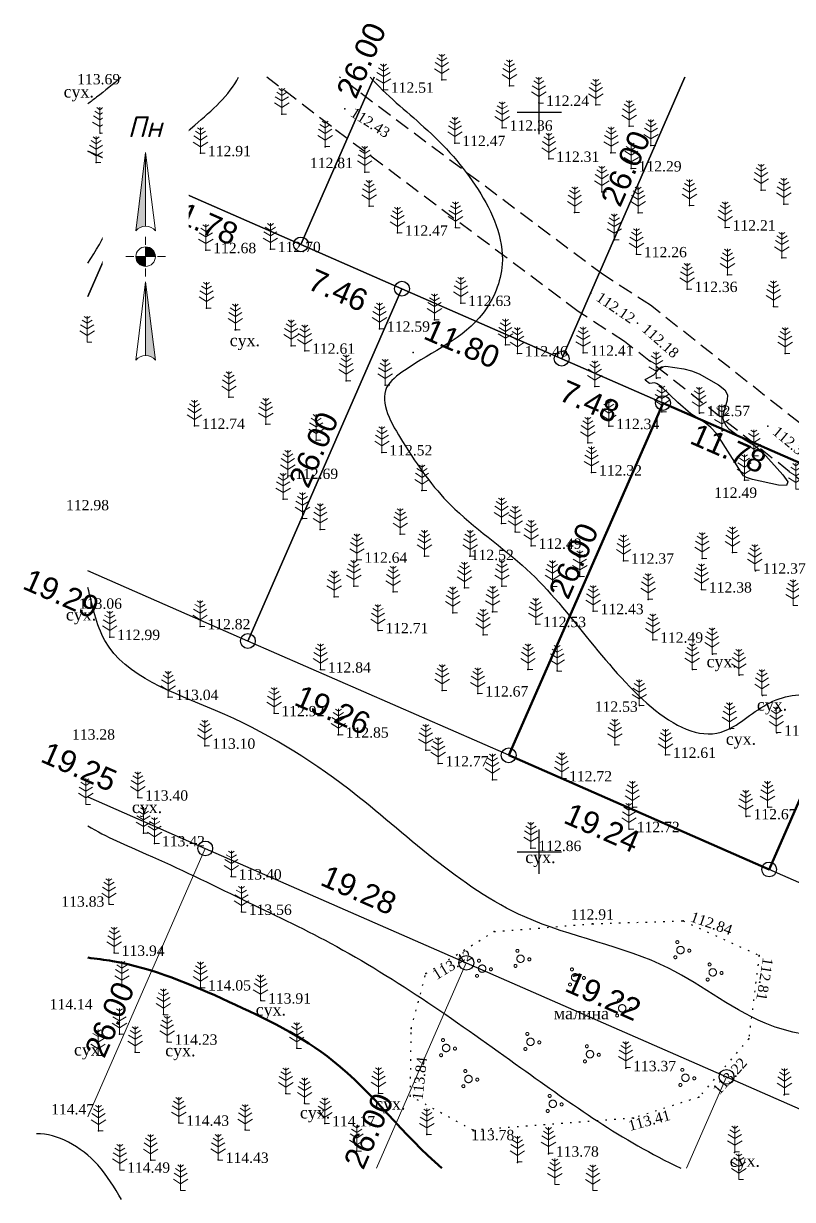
# Model space of a CAD drawing. Header units: millimetres. Extents: x 5405565.1 to 5405653.8, y 5525076.5 to 5525156.
# Drawn here: x 5405565.1 to 5405617.1, y 5525076.5 to 5525156 of the extents above; entities that cross this region are included whole.
import ezdxf
from ezdxf.enums import TextEntityAlignment as Align

# ---------------------------------------------------------------- set-up
doc = ezdxf.new("R2010")
doc.units = ezdxf.units.MM
doc.set_wipeout_variables(frame=1)
for name, pattern in [('DASHEDX2', [1.5, 1, -0.5]), ('HIDDEN', [0.5, 0, -0.5]), ('суцільна', [50, 50, 0])]:
    doc.linetypes.add(name, pattern=pattern)
for name, color, linetype, lineweight in [('#Лист (текст_ПН)', 250, 'Continuous', 0), ('#Штамп', 250, 'Continuous', 0), ('11900000', 1, 'Continuous', 30), ('Контур', 7, 'HIDDEN', 30), ('ТОЧКИ', 7, 'Continuous', 30), ('усл. знак', 7, 'суцільна', 20)]:
    doc.layers.add(name, color=color, linetype=linetype, lineweight=lineweight)
for name, color, linetype in [('горизонтали', 42, 'Continuous'), ('дороги', 7, 'Continuous'), ('Ділянки_Межі', 10, 'Continuous'), ('надписи', 7, 'Continuous'), ('отметки', 7, 'Continuous'), ('промеры', 185, 'Continuous'), ('Растительность', 7, 'Continuous')]:
    doc.layers.add(name, color=color, linetype=linetype)
doc.styles.get("Standard").update_dxf_attribs({"font": 'arial.ttf'})
doc.styles.add('times', font='times.ttf')
doc.styles.add('Мой_Топо', font='isocpeui.ttf')

# ---------------------------------------------------------------- blocks, each defined once
blk = doc.blocks.new('A$C51FE15A3')
at = {"layer": 'Растительность', "color": 94, "lineweight": 0}
for points in [[(-0.201, 1.726), (0, 1.584), (0.201, 1.726)], [(0, 1.75), (0, 0), (0.319, 0)], [(-0.447, 1.172), (0, 0.895), (0.447, 1.172)], [(-0.343, 1.489), (0, 1.267), (0.343, 1.489)], [(-0.493, 0.753), (0, 0.444), (0.493, 0.753)]]:
    blk.add_lwpolyline(points, dxfattribs=at)
blk = doc.blocks.new('A$C72385B22')
at = {"layer": 'усл. знак'}
for centre, radius in [((0, 0), 0.625), ((-0.02, 1.49), 0.25), ((-1.29, -0.64), 0.25), ((1.28, -0.76), 0.25)]:
    blk.add_circle(centre, radius, dxfattribs=at)
blk = doc.blocks.new('*U3')
at = {"color": 0}
for points in [[(-0.113, 0), (-0.109, -0.029), (-0.097, -0.056)], [(-0.113, 0), (-0.097, -0.056), (0, 0)], [(-0.097, -0.056), (0, -0.113), (0, 0)], [(-0.097, -0.056), (-0.08, -0.08), (-0.056, -0.097)], [(-0.097, -0.056), (-0.056, -0.097), (0, -0.113)], [(-0.056, -0.097), (-0.029, -0.109), (0, -0.113)]]:
    blk.add_solid(points, dxfattribs=at)
blk = doc.blocks.new('*U4')
at = {"color": 0}
for points in [[(0, 0), (0.097, 0.056), (0, 0.113)], [(0.097, 0.056), (0.029, 0.109), (0, 0.113)], [(0, 0), (0.113, 0), (0.097, 0.056)], [(0.097, 0.056), (0.056, 0.097), (0.029, 0.109)], [(0.097, 0.056), (0.08, 0.08), (0.056, 0.097)], [(0.113, 0), (0.109, 0.029), (0.097, 0.056)]]:
    blk.add_solid(points, dxfattribs=at)
blk = doc.blocks.new('*U5')
at = {"color": 0}
for points in [[(0, -1.136), (0.021, -1.138), (0, -0.288)], [(0.021, -1.138), (0.042, -1.142), (0, -0.288)], [(0.042, -1.142), (0.062, -1.15), (0, -0.288)], [(0.062, -1.15), (0.081, -1.16), (0, -0.288)], [(0.081, -1.16), (0.098, -1.173), (0, -0.288)], [(0.098, -1.173), (0.113, -1.188), (0, -0.288)]]:
    blk.add_solid(points, dxfattribs=at)
blk = doc.blocks.new('*U6')
at = {"color": 0}
for points in [[(-0.113, 0.297), (-0.098, 0.312), (0, 1.197)], [(-0.098, 0.312), (-0.081, 0.325), (0, 1.197)], [(-0.081, 0.325), (-0.062, 0.335), (0, 1.197)], [(-0.062, 0.335), (-0.042, 0.343), (0, 1.197)], [(-0.042, 0.343), (-0.021, 0.347), (0, 1.197)], [(-0.021, 0.347), (0, 0.349), (0, 1.197)]]:
    blk.add_solid(points, dxfattribs=at)
blk = doc.blocks.new('#Північ')
at = {"color": 7}
blk.add_wipeout([(-2.901, 10.635), (2.901, 10.635), (2.901, -7.981), (-2.901, -7.981)], dxfattribs=at).dxf.layer = '#Лист (текст_ПН)'
at = {"layer": '#Лист (текст_ПН)'}
for p, q in [((-0.663, 1.748), (0, 7.043)), ((0, 7.043), (0, 2.052)), ((0, 7.043), (0.663, 1.748)), ((0, 1.337), (0, 0.807)), ((-1.337, 0), (-0.807, 0)), ((-0.662, 0), (0.662, 0)), ((0, 0.662), (0, -0.662)), ((1.337, 0), (0.807, 0)), ((0, -1.337), (0, -0.807)), ((-0.663, -6.99), (0, -1.695)), ((0, -1.695), (0.663, -6.99)), ((0, -1.695), (0, -6.686))]:
    blk.add_line(p, q, dxfattribs=at)
at = {"layer": '#Лист (текст_ПН)', "flags": 128}
for points in [[(0, 7.043), (-0.663, 1.748, -0.218585), (0, 2.052)], [(0, 0), (-0.662, 0, 0.414214), (0, -0.662)]]:
    blk.add_lwpolyline(points, format="xyb", close=True, dxfattribs=at)
at = {"layer": '#Лист (текст_ПН)'}
blk.add_circle((0, 0), 0.662, dxfattribs=at)
for centre in [(0, 1.178), (0, -7.56)]:
    blk.add_arc(centre, 0.874, 40.67981, 139.32019, dxfattribs=at)
at = {"layer": '#Лист (текст_ПН)', "xscale": 5.883850111352785, "yscale": 5.883850111352785, "zscale": 5.883850111352785}
for name in ['*U6', '*U3', '*U4', '*U5']:
    blk.add_blockref(name, (0, 0), dxfattribs=at)
at = {"layer": '#Лист (текст_ПН)', "style": 'Мой_Топо'}
blk.add_text('Пн', height=1.4, dxfattribs=at).set_placement((-1.217, 8.077))

msp = doc.modelspace()

# ---------------------------------------------------------------- linework, layer by layer
at = {"layer": '11900000', "color": 7}
for points in [[(5405600, 5525148.5, 0), (5405600, 5525151.5, 0)], [(5405600, 5525148.5, 0), (5405600, 5525151.5, 0)], [(5405598.5, 5525150, 0), (5405601.5, 5525150, 0)], [(5405598.5, 5525150, 0), (5405601.5, 5525150, 0)], [(5405600, 5525098.5, 0), (5405600, 5525101.5, 0)], [(5405600, 5525098.5, 0), (5405600, 5525101.5, 0)], [(5405598.5, 5525100, 0), (5405601.5, 5525100, 0)], [(5405598.5, 5525100, 0), (5405601.5, 5525100, 0)]]:
    msp.add_polyline3d(points, dxfattribs=at)
at = {"layer": 'горизонтали', "color": 32}
msp.add_polyline3d([(5405607.467, 5525131.652, 112.5), (5405607.167, 5525131.872, 112.5), (5405607.207, 5525131.942, 112.5), (5405607.747, 5525132.242, 112.5), (5405607.977, 5525132.482, 112.5), (5405608.107, 5525132.682, 112.5), (5405608.267, 5525132.782, 112.5), (5405608.567, 5525132.812, 112.5), (5405609.787, 5525132.632, 112.5), (5405610.307, 5525132.512, 112.5), (5405610.827, 5525132.302, 112.5), (5405612.137, 5525131.552, 112.5), (5405612.547, 5525131.232, 112.5), (5405612.747, 5525130.882, 112.5), (5405612.717, 5525130.512, 112.5), (5405612.437, 5525129.582, 112.5), (5405612.427, 5525129.292, 112.5), (5405612.497, 5525129.072, 112.5), (5405612.657, 5525128.782, 112.5), (5405612.827, 5525128.582, 112.5), (5405613.487, 5525128.122, 112.5), (5405614.617, 5525127.432, 112.5), (5405615.117, 5525126.992, 112.5), (5405616.487, 5525125.482, 112.5), (5405616.817, 5525124.992, 112.5), (5405616.727, 5525124.752, 112.5), (5405616.187, 5525124.772, 112.5), (5405614.427, 5525125.152, 112.5), (5405614.017, 5525125.292, 112.5), (5405613.827, 5525125.402, 112.5), (5405612.007, 5525128.242, 112.5), (5405611.617, 5525128.682, 112.5), (5405611.227, 5525128.982, 112.5), (5405610.247, 5525129.592, 112.5), (5405609.367, 5525130.362, 112.5), (5405608.267, 5525131.422, 112.5), (5405607.987, 5525131.632, 112.5), (5405607.827, 5525131.692, 112.5), (5405607.467, 5525131.652, 112.5)], close=True, dxfattribs=at)
for points, knots in [([(5405571.696, 5525152.369, 113.5), (5405571.176, 5525151.861, 113.5), (5405570.438, 5525151.31, 113.5), (5405569.658, 5525150.699, 113.5), (5405569.459, 5525150.547, 113.5)], [113.355788, 113.355788, 113.355788, 113.355788, 115.519591, 116.244889, 116.244889, 116.244889, 116.244889]), ([(5405569.459, 5525139.784), (5405570.596, 5525141.453), (5405572.004, 5525145.144), (5405576.172, 5525148.64), (5405579.029, 5525151.126), (5405579.659, 5525152.369)], [285.027462, 285.027462, 285.027462, 285.027462, 290.803381, 296.97347, 301.281079, 301.281079, 301.281079, 301.281079]), ([(5405588.562, 5525152.369), (5405589.619, 5525151.154), (5405592.615, 5525148.81), (5405595.996, 5525145.101), (5405598.147, 5525140.306), (5405595.998, 5525135.121), (5405592.302, 5525133.657), (5405588.798, 5525130.974), (5405591.168, 5525126.951), (5405593.956, 5525122.982), (5405599.465, 5525119.279), (5405603.945, 5525113.455), (5405610.712, 5525105.665), (5405615.424, 5525110.46), (5405618.971, 5525110.905), (5405623.825, 5525107.203), (5405627.066, 5525117.716), (5405633.56, 5525123.393), (5405642.682, 5525126.351), (5405648.937, 5525125.39), (5405651.907, 5525125.57), (5405652.203, 5525125.592)], [109.250606, 109.250606, 109.250606, 109.250606, 113.967103, 119.548086, 124.864016, 128.424184, 134.979892, 136.668136, 140.471916, 145.840127, 152.573567, 159.115125, 170.0303, 173.592386, 177.120836, 179.98427, 189.282528, 198.155168, 208.112251, 216.133304, 217.021553, 217.021553, 217.021553, 217.021553]), ([(5405652.203, 5525117.702), (5405650.453, 5525117.7), (5405646.405, 5525117.933), (5405642.724, 5525114.853), (5405638.474, 5525114.108), (5405638.058, 5525111.373), (5405635.674, 5525109.491), (5405637.956, 5525105.892), (5405640.41, 5525102.911), (5405642.475, 5525098.603), (5405642.551, 5525095.719), (5405642.18, 5525093.334), (5405640.621, 5525093.399), (5405638.778, 5525093.138), (5405635.799, 5525094.795), (5405632.949, 5525091.153), (5405627.992, 5525092.164), (5405624.432, 5525088.349), (5405619.809, 5525087.234), (5405614.267, 5525088.284), (5405608.405, 5525093.232), (5405597.107, 5525094.992), (5405588.409, 5525103.854), (5405579.035, 5525109.606), (5405571.371, 5525111.966), (5405569.865, 5525116.028), (5405569.63, 5525117.243), (5405569.459, 5525117.858)], [140.095585, 140.095585, 140.095585, 140.095585, 145.221956, 152.023012, 153.792786, 157.238403, 159.036588, 161.883134, 167.480404, 172.02745, 175.191691, 176.860986, 177.776803, 179.359266, 182.66385, 186.23147, 190.763459, 196.023934, 200.592391, 204.501187, 212.520791, 222.836087, 237.536386, 248.01366, 256.866189, 258.720564, 260.645202, 260.645202, 260.645202, 260.645202]), ([(5405569.459, 5525101.749), (5405570.707, 5525100.978), (5405574.307, 5525099.534), (5405579.745, 5525096.832), (5405588.565, 5525092.689), (5405598.209, 5525085.808), (5405605.572, 5525080.491), (5405609.569, 5525078.616)], [27.420036, 27.420036, 27.420036, 27.420036, 31.811981, 38.996737, 45.651099, 61.050154, 73.956135, 73.956135, 73.956135, 73.956135]), ([(5405571.731, 5525076.49), (5405571.267, 5525077.282), (5405569.908, 5525079.585), (5405567.388, 5525080.956), (5405565.995, 5525080.937)], [364.394673, 364.394673, 364.394673, 364.394673, 366.968501, 371.521638, 371.521638, 371.521638, 371.521638])]:
    msp.add_open_spline(points, degree=3, knots=knots, dxfattribs=at)
at = {"layer": 'горизонтали', "color": 32, "lineweight": 50}
msp.add_open_spline([(5405593.412, 5525078.616), (5405590.817, 5525080.812), (5405587.077, 5525086.04), (5405578.934, 5525089.947), (5405573.392, 5525092.344), (5405570.021, 5525092.768), (5405569.459, 5525092.839)], degree=3, knots=[341.330779, 341.330779, 341.330779, 341.330779, 351.634905, 359.732332, 368.054814, 369.723279, 369.723279, 369.723279, 369.723279], dxfattribs=at)
at = {"layer": 'дороги', "color": 7, "linetype": 'DASHEDX2'}
for points in [[(5405652.203, 5525098.263), (5405643.586, 5525105.179), (5405622.827, 5525121.037), (5405605.772, 5525134.499), (5405602.629, 5525136.522), (5405585.937, 5525149.012), (5405581.558, 5525152.369)], [(5405652.203, 5525102.109), (5405645.436, 5525107.541), (5405624.667, 5525123.407), (5405607.518, 5525136.943), (5405604.341, 5525138.988), (5405587.749, 5525151.404), (5405586.49, 5525152.369)]]:
    msp.add_lwpolyline(points, dxfattribs=at)
at = {"layer": 'Ділянки_Межі'}
for points in [[(5405588.832, 5525152.369), (5405583.877, 5525141.051), (5405573.079, 5525145.778), (5405569.459, 5525147.363)], [(5405609.859, 5525152.369), (5405601.521, 5525133.326), (5405590.715, 5525138.057), (5405583.877, 5525141.051)], [(5405583.877, 5525141.051), (5405588.832, 5525152.369)], [(5405622.854, 5525152.369), (5405629.608, 5525149.412), (5405619.165, 5525125.601), (5405608.375, 5525130.325), (5405601.521, 5525133.326)], [(5405601.521, 5525133.326), (5405609.859, 5525152.369)]]:
    msp.add_lwpolyline(points, dxfattribs=at)
at = {"layer": 'Ділянки_Межі', "lineweight": 25}
for points in [[(5405569.459, 5525147.363), (5405573.079, 5525145.778), (5405569.459, 5525137.541)], [(5405569.459, 5525137.541), (5405573.079, 5525145.778), (5405583.877, 5525141.051), (5405590.715, 5525138.057), (5405580.288, 5525114.24), (5405569.459, 5525118.981)], [(5405652.203, 5525082.754), (5405650.821, 5525083.359), (5405633.199, 5525091.075), (5405615.555, 5525098.8), (5405597.932, 5525106.515), (5405580.288, 5525114.24), (5405569.459, 5525118.981)], [(5405569.459, 5525103.698), (5405577.405, 5525100.219), (5405595.064, 5525092.487), (5405612.672, 5525084.779), (5405626.748, 5525078.616)]]:
    msp.add_lwpolyline(points, dxfattribs=at)
at = {"layer": 'Ділянки_Межі'}
msp.add_lwpolyline([(5405580.288, 5525114.24), (5405590.715, 5525138.057), (5405601.521, 5525133.326), (5405608.375, 5525130.325), (5405597.932, 5525106.515)], close=True, dxfattribs=at)
at = {"layer": 'Ділянки_Межі', "lineweight": 50}
msp.add_lwpolyline([(5405597.932, 5525106.515), (5405608.375, 5525130.325), (5405619.165, 5525125.601), (5405625.982, 5525122.617), (5405615.555, 5525098.8)], close=True, dxfattribs=at)
at = {"layer": 'Ділянки_Межі', "lineweight": 0}
msp.add_lwpolyline([(5405615.555, 5525098.8), (5405625.982, 5525122.617), (5405636.788, 5525117.886), (5405643.642, 5525114.885), (5405633.199, 5525091.075)], close=True, dxfattribs=at)
for points in [[(5405569.459, 5525103.698), (5405577.405, 5525100.219), (5405569.459, 5525082.071)], [(5405569.459, 5525082.071), (5405577.405, 5525100.219), (5405595.064, 5525092.487), (5405588.98, 5525078.616)], [(5405588.98, 5525078.616), (5405595.064, 5525092.487), (5405612.672, 5525084.779), (5405609.974, 5525078.616)], [(5405609.974, 5525078.616), (5405612.672, 5525084.779), (5405626.748, 5525078.616)]]:
    msp.add_lwpolyline(points, dxfattribs=at)
at = {"layer": 'Контур', "color": 7, "linetype": 'HIDDEN', "elevation": 113.78}
msp.add_lwpolyline([(5405595.526, 5525081.169), (5405591.278, 5525083.471), (5405591.339, 5525088.05), (5405592.33, 5525091.761), (5405596.946, 5525094.594), (5405603.597, 5525095.127), (5405609.731, 5525095.321), (5405614.878, 5525092.983), (5405614.173, 5525087.355), (5405610.795, 5525083.4), (5405606.375, 5525081.994), (5405595.526, 5525081.169)], dxfattribs=at)
at = {"layer": 'отметки', "color": 7}
for p in [(5405589.462, 5525151.502, 112.506), (5405593.401, 5525152.174, 112.332), (5405597.977, 5525151.779, 112.274), (5405582.593, 5525149.857, 112.932), (5405586.843, 5525150.208, 112.433), (5405599.966, 5525150.616, 112.241), (5405603.82, 5525150.478, 112.238), (5405570.289, 5525148.572, 113.325), (5405597.497, 5525148.94, 112.362), (5405606.078, 5525149.043, 112.198), (5405585.513, 5525147.659, 112.809), (5405594.299, 5525147.902, 112.467), (5405607.554, 5525147.743, 112.176), (5405577.084, 5525147.212, 112.912), (5405600.655, 5525146.831, 112.308), (5405604.852, 5525147.246, 112.208), (5405570.02, 5525146.589, 113.108), (5405572.651, 5525146.44, 113.018), (5405588.191, 5525145.941, 112.662), (5405606.223, 5525146.183, 112.288), (5405571.094, 5525145.828, 113.097), (5405604.238, 5525144.599, 112.246), (5405615.006, 5525144.729, 112.25), (5405588.492, 5525143.646, 112.532), (5405610.164, 5525143.688, 112.174), (5405616.543, 5525143.778, 112.317), (5405572.545, 5525142.712, 112.972), (5405602.395, 5525143.207, 112.312), (5405606.69, 5525143.19, 112.194), (5405594.341, 5525142.185, 112.61), (5405612.58, 5525142.191, 112.214), (5405590.406, 5525141.836, 112.47), (5405605.071, 5525141.359, 112.302), (5405577.444, 5525140.657, 112.676), (5405581.812, 5525140.733, 112.703), (5405606.58, 5525140.382, 112.258), (5405616.412, 5525140.14, 112.224), (5405612.733, 5525138.999, 112.272), (5405610.007, 5525138.032, 112.361), (5405603.485, 5525137.755, 112.12), (5405577.495, 5525136.75, 112.754), (5405594.689, 5525137.088, 112.634), (5405615.85, 5525136.845, 112.254), (5405592.917, 5525135.959, 112.543), (5405606.645, 5525135.721, 112.176), (5405579.439, 5525135.282, 112.73), (5405579.468, 5525135.273, 112.732), (5405589.2, 5525135.352, 112.59), (5405583.222, 5525134.2, 112.578), (5405597.709, 5525134.265, 112.387), (5405584.136, 5525133.856, 112.608), (5405591.472, 5525133.744, 112.506), (5405598.521, 5525133.681, 112.461), (5405602.972, 5525133.72, 112.414), (5405616.643, 5525133.682, 112.371), (5405571.447, 5525132.862, 112.819), (5405586.94, 5525131.841, 112.582), (5405607.933, 5525132.015, 112.524), (5405589.584, 5525131.543, 112.499), (5405603.757, 5525131.446, 112.408), (5405579.008, 5525130.718, 112.697), (5405608.287, 5525129.743, 112.336), (5405610.851, 5525129.643, 112.572), (5405576.679, 5525128.78, 112.74), (5405581.513, 5525128.9, 112.682), (5405604.712, 5525128.766, 112.339), (5405612.376, 5525128.451, 112.526), (5405615.468, 5525128.758, 112.347), (5405584.91, 5525127.817, 112.642), (5405603.287, 5525127.628, 112.27), (5405589.36, 5525126.987, 112.516), (5405614.529, 5525126.752, 112.568), (5405582.988, 5525125.396, 112.691), (5405603.543, 5525125.629, 112.318), (5405613.885, 5525125.109, 112.494), (5405582.67, 5525123.831, 112.702), (5405592.068, 5525124.412, 112.526), (5405583.978, 5525122.531, 112.735), (5405597.44, 5525122.18, 112.461), (5405585.187, 5525121.778, 112.69), (5405590.595, 5525121.462, 112.574), (5405598.382, 5525121.612, 112.556), (5405599.455, 5525120.672, 112.488), (5405587.669, 5525119.73, 112.645), (5405592.227, 5525119.976, 112.655), (5405595.315, 5525119.981, 112.516), (5405605.71, 5525119.668, 112.372), (5405611.029, 5525119.828, 112.395), (5405613.071, 5525120.219, 112.333), (5405614.623, 5525118.995, 112.37), (5405602.75, 5525118.601, 112.433), (5405587.45, 5525117.953, 112.662), (5405590.117, 5525117.563, 112.7), (5405594.951, 5525117.83, 112.564), (5405597.478, 5525117.95, 112.575), (5405600.894, 5525117.933, 112.464), (5405610.977, 5525117.716, 112.382), (5405586.134, 5525117.231, 112.759), (5405607.366, 5525117.059, 112.46), (5405594.156, 5525116.148, 112.644), (5405596.847, 5525116.213, 112.567), (5405603.653, 5525116.254, 112.433), (5405577.05, 5525115.232, 112.818), (5405589.092, 5525114.962, 112.708), (5405599.76, 5525115.38, 112.534), (5405570.941, 5525114.508, 112.986), (5405596.199, 5525114.652, 112.61), (5405607.679, 5525114.327, 112.492), (5405611.716, 5525113.359, 112.442), (5405585.198, 5525112.305, 112.839), (5405599.238, 5525112.314, 112.595), (5405601.224, 5525112.215, 112.592), (5405610.367, 5525112.305, 112.483), (5405613.531, 5525111.935, 112.507), (5405593.437, 5525110.901, 112.741), (5405574.888, 5525110.451, 113.038), (5405595.852, 5525110.69, 112.674), (5405615.098, 5525110.552, 112.5), (5405582.056, 5525109.354, 112.918), (5405606.772, 5525109.881, 112.531), (5405586.405, 5525107.909, 112.853), (5405612.91, 5525108.31, 112.5), (5405616.066, 5525108.038, 112.636), (5405577.382, 5525107.154, 113.1), (5405605.112, 5525107.223, 112.678), (5405592.327, 5525106.859, 112.758), (5405608.549, 5525106.54, 112.609), (5405593.161, 5525105.966, 112.774), (5405596.834, 5525104.863, 112.816), (5405601.519, 5525104.952, 112.722), (5405572.838, 5525103.653, 113.396), (5405606.32, 5525103.012, 112.754), (5405615.476, 5525103, 112.678), (5405614, 5525102.387, 112.674), (5405606.095, 5525101.519, 112.717), (5405573.227, 5525101.258, 113.455), (5405573.975, 5525100.56, 113.424), (5405599.441, 5525100.24, 112.857), (5405579.165, 5525098.316, 113.398), (5405570.893, 5525096.45, 113.829), (5405579.851, 5525095.929, 113.557), (5405603.597, 5525095.127, 112.91), (5405609.731, 5525095.321, 112.84), (5405596.946, 5525094.594, 113.093), (5405571.249, 5525093.158, 113.938), (5405614.878, 5525092.983, 112.807), (5405592.33, 5525091.761, 113.417), (5405571.77, 5525090.877, 114.179), (5405577.088, 5525090.815, 114.052), (5405581.154, 5525089.931, 113.909), (5405574.575, 5525088.996, 114.087), (5405591.339, 5525088.05, 113.619), (5405571.599, 5525087.674, 114.318), (5405574.824, 5525087.147, 114.232), (5405614.173, 5525087.355, 113.055), (5405572.674, 5525086.448, 114.279), (5405583.594, 5525086.712, 114.042), (5405570.157, 5525086.249, 114.349), (5405605.853, 5525085.36, 113.374), (5405582.851, 5525083.656, 114.228), (5405589.115, 5525083.666, 113.996), (5405591.278, 5525083.471, 113.836), (5405610.795, 5525083.4, 113.215), (5405616.563, 5525083.558, 113.264), (5405584.123, 5525083.008, 114.405), (5405575.612, 5525081.671, 114.432), (5405585.488, 5525081.631, 114.171), (5405606.375, 5525081.994, 113.412), (5405570.177, 5525081.134, 114.441), (5405580.112, 5525081.189, 114.499), (5405592.393, 5525080.896, 113.958), (5405592.393, 5525080.886, 113.964), (5405595.526, 5525081.169, 113.78), (5405573.715, 5525079.157, 114.44), (5405578.285, 5525079.163, 114.434), (5405587.645, 5525079.757, 114.195), (5405600.623, 5525079.584, 113.784), (5405613.209, 5525079.666, 113.374), (5405598.52, 5525078.997, 113.869)]:
    msp.add_point(p, dxfattribs=at)
at = {"layer": 'ТОЧКИ'}
for centre in [(5405573.079, 5525145.778, 107.24), (5405583.877, 5525141.051, 107.24), (5405590.715, 5525138.057, 107.24), (5405601.521, 5525133.326, 107.24), (5405608.375, 5525130.325, 107.24), (5405580.288, 5525114.24), (5405597.932, 5525106.515), (5405577.405, 5525100.219), (5405615.555, 5525098.8), (5405595.064, 5525092.487), (5405612.672, 5525084.779)]:
    msp.add_circle(centre, 0.5, dxfattribs=at)

# ---------------------------------------------------------------- block references
at = {"layer": 'Растительность', "color": 7}
for p in [(5405593.41, 5525152.17, 112.33), (5405589.47, 5525151.5, 112.51), (5405597.98, 5525151.78, 112.27), (5405599.97, 5525150.61, 112.24), (5405582.59, 5525149.86, 112.93), (5405603.83, 5525150.48, 112.24), (5405597.5, 5525148.94, 112.36), (5405606.08, 5525149.04, 112.2), (5405570.28, 5525148.57, 113.32), (5405585.51, 5525147.66, 112.81), (5405594.3, 5525147.9, 112.47), (5405607.56, 5525147.74, 112.18), (5405570.02, 5525146.59, 113.11), (5405577.08, 5525147.21, 112.91), (5405600.66, 5525146.83, 112.31), (5405604.86, 5525147.24, 112.21), (5405571.09, 5525145.83, 113.1), (5405572.65, 5525146.44, 113.02), (5405588.19, 5525145.94, 112.66), (5405606.23, 5525146.18, 112.29), (5405604.24, 5525144.6, 112.25), (5405615.01, 5525144.73, 112.25), (5405588.49, 5525143.64, 112.53), (5405610.17, 5525143.69, 112.17), (5405616.55, 5525143.78, 112.32), (5405572.54, 5525142.71, 112.97), (5405602.4, 5525143.2, 112.31), (5405606.7, 5525143.19, 112.19), (5405590.41, 5525141.83, 112.47), (5405594.34, 5525142.18, 112.61), (5405612.58, 5525142.19, 112.21), (5405605.08, 5525141.36, 112.3), (5405577.44, 5525140.66, 112.68), (5405581.81, 5525140.73, 112.7), (5405606.58, 5525140.38, 112.26), (5405616.42, 5525140.14, 112.22), (5405612.74, 5525139, 112.27), (5405610.01, 5525138.03, 112.36), (5405594.69, 5525137.09, 112.63), (5405577.49, 5525136.75, 112.75), (5405615.85, 5525136.84, 112.25), (5405592.92, 5525135.96, 112.54), (5405579.44, 5525135.28, 112.73), (5405589.2, 5525135.35, 112.59), (5405569.42, 5525134.45, 112.91), (5405583.22, 5525134.2, 112.58), (5405584.14, 5525133.86, 112.61), (5405597.71, 5525134.26, 112.39), (5405598.52, 5525133.68, 112.46), (5405602.97, 5525133.72, 112.41), (5405616.64, 5525133.68, 112.37), (5405571.45, 5525132.86, 112.82), (5405586.94, 5525131.84, 112.58), (5405589.58, 5525131.54, 112.5), (5405603.76, 5525131.44, 112.41), (5405607.91, 5525132.03, 112.52), (5405579.01, 5525130.72, 112.7), (5405608.29, 5525129.74, 112.34), (5405610.83, 5525129.66, 112.57), (5405576.68, 5525128.78, 112.74), (5405581.51, 5525128.9, 112.68), (5405604.71, 5525128.76, 112.34), (5405612.35, 5525128.47, 112.53), (5405584.91, 5525127.82, 112.64), (5405603.29, 5525127.63, 112.27), (5405589.36, 5525126.99, 112.52), (5405614.51, 5525126.77, 112.57), (5405582.99, 5525125.4, 112.69), (5405603.54, 5525125.63, 112.32), (5405613.89, 5525125.11, 112.49), (5405592.07, 5525124.41, 112.53), (5405617.36, 5525124.51, 112.5), (5405582.67, 5525123.83, 112.7), (5405583.98, 5525122.53, 112.73), (5405597.44, 5525122.18, 112.46), (5405585.19, 5525121.78, 112.69), (5405590.6, 5525121.46, 112.57), (5405598.38, 5525121.61, 112.56), (5405599.46, 5525120.67, 112.49), (5405587.67, 5525119.73, 112.64), (5405592.23, 5525119.98, 112.66), (5405595.32, 5525119.98, 112.52), (5405605.71, 5525119.67, 112.37), (5405611.03, 5525119.83, 112.39), (5405613.07, 5525120.22, 112.33), (5405614.59, 5525119.02, 112.37), (5405587.45, 5525117.95, 112.66), (5405597.48, 5525117.95, 112.57), (5405600.89, 5525117.93, 112.46), (5405602.75, 5525118.6, 112.43), (5405586.13, 5525117.23, 112.76), (5405590.12, 5525117.56, 112.7), (5405594.95, 5525117.83, 112.56), (5405610.98, 5525117.71, 112.38), (5405607.37, 5525117.06, 112.46), (5405617.17, 5525116.64, 112.38), (5405594.16, 5525116.15, 112.64), (5405596.85, 5525116.21, 112.57), (5405603.65, 5525116.25, 112.43), (5405577.05, 5525115.23, 112.82), (5405589.09, 5525114.96, 112.71), (5405599.76, 5525115.38, 112.53), (5405570.94, 5525114.51, 112.99), (5405596.2, 5525114.65, 112.61), (5405607.68, 5525114.33, 112.49), (5405611.69, 5525113.38, 112.44), (5405585.2, 5525112.3, 112.84), (5405599.24, 5525112.31, 112.6), (5405601.22, 5525112.21, 112.59), (5405610.34, 5525112.32, 112.48), (5405613.5, 5525111.95, 112.51), (5405593.44, 5525110.9, 112.74), (5405574.89, 5525110.45, 113.04), (5405595.85, 5525110.69, 112.67), (5405615.07, 5525110.57, 112.5), (5405582.06, 5525109.35, 112.92), (5405606.77, 5525109.88, 112.53), (5405586.41, 5525107.91, 112.85), (5405612.88, 5525108.33, 112.5), (5405616.04, 5525108.05, 112.64), (5405577.38, 5525107.15, 113.1), (5405592.33, 5525106.86, 112.76), (5405605.11, 5525107.22, 112.68), (5405608.55, 5525106.54, 112.61), (5405593.16, 5525105.97, 112.77), (5405596.83, 5525104.86, 112.82), (5405601.52, 5525104.95, 112.72), (5405572.84, 5525103.65, 113.4), (5405569.33, 5525103.2, 113.43), (5405606.3, 5525103.02, 112.75), (5405615.45, 5525103.01, 112.68), (5405613.97, 5525102.4, 112.67), (5405573.23, 5525101.25, 113.46), (5405606.07, 5525101.53, 112.72), (5405573.98, 5525100.56, 113.42), (5405599.44, 5525100.24, 112.86), (5405579.17, 5525098.31, 113.4), (5405570.89, 5525096.44, 113.83), (5405579.85, 5525095.92, 113.56), (5405571.25, 5525093.15, 113.94), (5405571.77, 5525090.86, 114.18), (5405577.09, 5525090.8, 114.05), (5405581.15, 5525089.92, 113.91), (5405574.57, 5525088.98, 114.09), (5405571.6, 5525087.66, 114.32), (5405574.82, 5525087.13, 114.23), (5405570.15, 5525086.23, 114.35), (5405572.67, 5525086.43, 114.28), (5405583.59, 5525086.7, 114.04), (5405605.86, 5525085.41, 113.37), (5405582.85, 5525083.64, 114.23), (5405584.13, 5525082.96, 114.41), (5405589.12, 5525083.66, 114), (5405616.59, 5525083.6, 113.26), (5405575.61, 5525081.65, 114.43), (5405585.49, 5525081.62, 114.17), (5405570.18, 5525081.12, 114.44), (5405580.11, 5525081.17, 114.5), (5405592.39, 5525080.88, 113.96), (5405587.65, 5525079.75, 114.2), (5405573.71, 5525079.14, 114.44), (5405578.28, 5525079.15, 114.43), (5405598.52, 5525079.03, 113.87), (5405600.63, 5525079.62, 113.78), (5405613.23, 5525079.71, 113.37), (5405571.62, 5525078.48, 114.49), (5405601.05, 5525077.5, 113.87), (5405613.51, 5525077.83, 113.46), (5405575.74, 5525077.1, 114.5), (5405603.62, 5525077.09, 113.77)]:
    msp.add_blockref('A$C51FE15A3', p, dxfattribs=at)
at = {"layer": 'усл. знак', "color": 7, "linetype": 'суцільна', "lineweight": 13, "xscale": 0.3999999998750298, "yscale": 0.3999999998750298, "zscale": 0.3999999998750298, "rotation": 265.3647753868261}
for p in [(5405609.557, 5525093.351), (5405596.136, 5525092.094), (5405598.737, 5525092.764), (5405602.427, 5525091.507), (5405611.738, 5525091.842), (5405605.615, 5525089.412), (5405593.704, 5525086.729), (5405599.408, 5525087.148), (5405603.434, 5525086.31), (5405595.214, 5525084.634), (5405609.893, 5525084.718), (5405600.918, 5525082.957)]:
    msp.add_blockref('A$C72385B22', p, dxfattribs=at)

# ---------------------------------------------------------------- texts
at = {"layer": 'надписи', "color": 7, "style": 'times'}
for s, p in [('сух.', (5405567.824, 5525151.78, 111.861)), ('сух.', (5405579.062, 5525134.969, 111.861)), ('сух.', (5405567.976, 5525116.429, 111.861)), ('сух.', (5405611.318, 5525113.261, 111.861)), ('сух.', (5405614.724, 5525110.337, 111.861)), ('сух.', (5405612.623, 5525108.024, 111.861)), ('сух.', (5405572.442, 5525103.412, 111.861)), ('сух.', (5405599.055, 5525100.03, 111.861)), ('сух.', (5405580.82, 5525089.721, 111.861)), ('малина', (5405600.983, 5525089.471, 170.061)), ('сух.', (5405568.524, 5525087.018, 111.861)), ('сух.', (5405574.697, 5525086.968, 111.861)), ('сух.', (5405588.897, 5525083.366, 111.861)), ('сух.', (5405583.81, 5525082.767, 111.861)), ('сух.', (5405612.886, 5525079.497, 111.861))]:
    msp.add_text(s, height=0.8, dxfattribs=at).set_placement(p, align=Align.TOP_LEFT)
at = {"layer": 'отметки', "color": 7, "style": 'times'}
for s, p in [('113.69', (5405568.741, 5525152.573, 113.689)), ('112.51', (5405589.962, 5525152.002, 112.506)), ('112.24', (5405600.466, 5525151.116, 112.241)), ('113.32', (5405570.789, 5525149.072, 113.325)), ('112.36', (5405597.997, 5525149.44, 112.362)), ('112.47', (5405594.799, 5525148.402, 112.467)), ('112.91', (5405577.584, 5525147.712, 112.912)), ('112.81', (5405584.488, 5525146.907, 112.809)), ('112.31', (5405601.155, 5525147.331, 112.308)), ('112.29', (5405606.723, 5525146.683, 112.288)), ('112.97', (5405573.045, 5525143.212, 112.972)), ('112.21', (5405613.08, 5525142.691, 112.214)), ('112.47', (5405590.906, 5525142.336, 112.47)), ('112.68', (5405577.944, 5525141.157, 112.676)), ('112.70', (5405582.312, 5525141.233, 112.703)), ('112.26', (5405607.08, 5525140.882, 112.258)), ('112.36', (5405610.507, 5525138.532, 112.361)), ('112.63', (5405595.189, 5525137.588, 112.634)), ('112.59', (5405589.7, 5525135.852, 112.59)), ('112.61', (5405584.636, 5525134.356, 112.608)), ('112.46', (5405599.021, 5525134.181, 112.461)), ('112.41', (5405603.472, 5525134.22, 112.414)), ('112.82', (5405571.947, 5525133.362, 112.819)), ('112.57', (5405611.351, 5525130.143, 112.572)), ('112.74', (5405577.179, 5525129.28, 112.74)), ('112.34', (5405605.212, 5525129.266, 112.339)), ('112.52', (5405589.86, 5525127.487, 112.516)), ('112.32', (5405604.043, 5525126.129, 112.318)), ('112.69', (5405583.488, 5525125.896, 112.691)), ('112.49', (5405611.833, 5525124.619, 112.494)), ('112.98', (5405567.986, 5525123.777, 112.984)), ('112.49', (5405599.955, 5525121.172, 112.488)), ('112.64', (5405588.169, 5525120.23, 112.645)), ('112.52', (5405595.372, 5525120.412, 112.516)), ('112.37', (5405606.21, 5525120.168, 112.372)), ('112.37', (5405615.123, 5525119.495, 112.37)), ('112.38', (5405611.477, 5525118.216, 112.382)), ('113.06', (5405568.862, 5525117.119, 113.058)), ('112.43', (5405604.153, 5525116.754, 112.433)), ('112.82', (5405577.55, 5525115.732, 112.818)), ('112.53', (5405600.26, 5525115.88, 112.534)), ('112.99', (5405571.441, 5525115.008, 112.986)), ('112.71', (5405589.592, 5525115.462, 112.708)), ('112.49', (5405608.179, 5525114.827, 112.492)), ('112.84', (5405585.698, 5525112.805, 112.839)), ('113.04', (5405575.388, 5525110.951, 113.038)), ('112.67', (5405596.352, 5525111.19, 112.674)), ('112.53', (5405603.759, 5525110.155, 112.531)), ('112.92', (5405582.556, 5525109.854, 112.918)), ('112.64', (5405616.566, 5525108.538, 112.636)), ('113.28', (5405568.391, 5525108.276, 113.277)), ('112.85', (5405586.905, 5525108.409, 112.853)), ('113.10', (5405577.882, 5525107.654, 113.1)), ('112.61', (5405609.049, 5525107.04, 112.609)), ('112.77', (5405593.661, 5525106.466, 112.774)), ('112.72', (5405602.019, 5525105.452, 112.722)), ('113.40', (5405573.338, 5525104.153, 113.396)), ('112.67', (5405614.5, 5525102.887, 112.674)), ('112.72', (5405606.595, 5525102.019, 112.717)), ('113.42', (5405574.475, 5525101.06, 113.424)), ('112.86', (5405599.941, 5525100.74, 112.857)), ('113.40', (5405579.665, 5525098.816, 113.398)), ('113.83', (5405567.669, 5525096.98, 113.828)), ('113.56', (5405580.351, 5525096.429, 113.557)), ('112.91', (5405602.143, 5525096.108, 112.91)), ('113.94', (5405571.749, 5525093.658, 113.938)), ('114.05', (5405577.588, 5525091.315, 114.052)), ('113.91', (5405581.654, 5525090.431, 113.909)), ('114.14', (5405566.878, 5525090.042, 114.141)), ('114.23', (5405575.324, 5525087.647, 114.232)), ('113.37', (5405606.353, 5525085.86, 113.374)), ('114.47', (5405566.978, 5525082.94, 114.47)), ('114.43', (5405576.112, 5525082.171, 114.432)), ('114.17', (5405585.988, 5525082.131, 114.171)), ('113.78', (5405595.404, 5525081.197, 113.78)), ('113.78', (5405601.123, 5525080.084, 113.784)), ('114.43', (5405578.785, 5525079.663, 114.434)), ('114.49', (5405572.119, 5525078.996, 114.49))]:
    msp.add_text(s, height=0.7, dxfattribs=at).set_placement(p, align=Align.TOP_LEFT)
for s, rotation, p in [('112.43', 327.64024, (5405587.533, 5525150.363, 112.433)), ('112.12', 325.5837, (5405604.18, 5525137.885, 112.12)), ('112.18', 318.50783, (5405607.351, 5525135.764, 112.176)), ('112.35', 320.08516, (5405616.172, 5525128.821, 112.347)), ('112.84', 340.63826, (5405610.397, 5525095.968, 112.84)), ('113.42', 31.18546, (5405592.686, 5525091.912, 113.417)), ('112.81', 260.80289, (5405615.834, 5525092.766, 112.807)), ('113.84', 83.81723, (5405591.406, 5525083.261, 113.836)), ('113.22', 48.09564, (5405611.657, 5525083.982, 113.215)), ('113.41', 15.24162, (5405605.947, 5525081.794, 113.412))]:
    msp.add_text(s, height=0.7, rotation=rotation, dxfattribs=at).set_placement(p, align=Align.TOP_LEFT)
at = {"layer": 'промеры', "char_height": 1.5, "attachment_point": 1}
for s, insert, rotation in [('26.00', (5405586.221, 5525151.403), 66.37949), ('26.00', (5405604.098, 5525144.094), 66.37949), ('11.78', (5405574.975, 5525144.42), 336.35584), ('7.46', (5405584.834, 5525139.46), 336.35584), ('11.80', (5405592.685, 5525136.087), 336.35584), ('7.48', (5405601.834, 5525131.944), 336.35584), ('26.00', (5405583, 5525125.083, 107.24), 66.37949), ('11.78', (5405610.703, 5525129.01), 336.35584), ('26.00', (5405600.582, 5525117.569), 66.37949), ('19.29', (5405565.564, 5525119.185), 336.35584), ('19.26', (5405583.932, 5525111.331), 336.35584), ('19.25', (5405566.78, 5525107.488), 336.35584), ('19.24', (5405602.16, 5525103.358), 336.35584), ('19.28', (5405585.699, 5525099.157), 336.35584), ('26.00', (5405569.193, 5525086.566, 107.24), 66.37949), ('19.22', (5405602.24, 5525091.992), 336.35584), ('26.00', (5405586.718, 5525079.031, 107.24), 66.37949)]:
    msp.add_mtext(s, dxfattribs=dict(at, insert=insert, rotation=rotation))

# ---------------------------------------------------------------- next in the draw order: block references
at = {"layer": '#Штамп'}
msp.add_blockref('#Північ', (5405573.372, 5525140.227, 931.373), dxfattribs=at)

doc.saveas('drawing.dxf')
